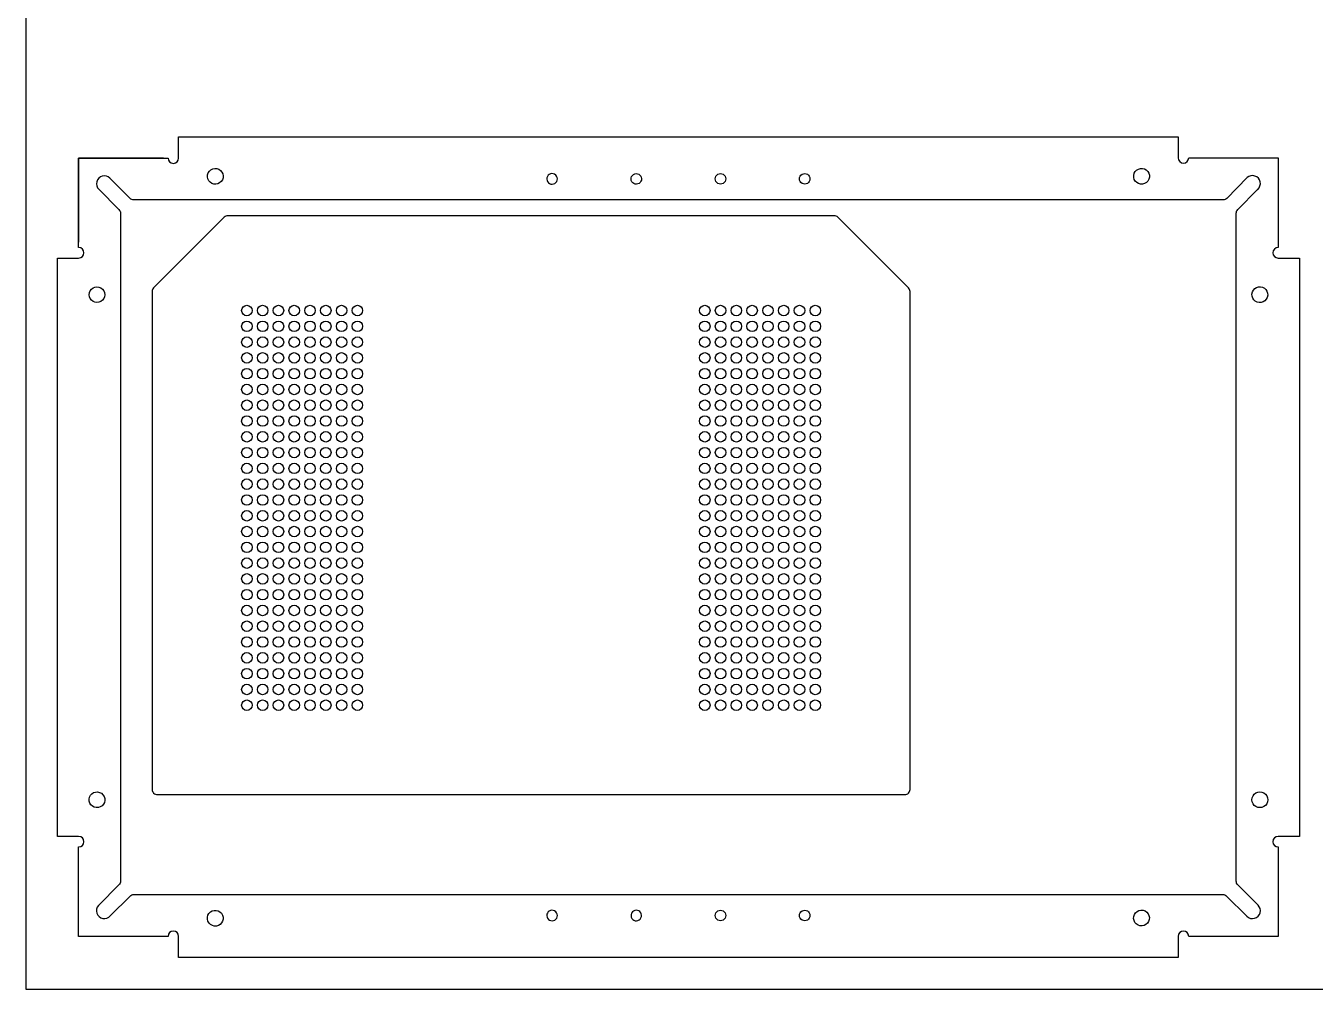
# Model space of a CAD drawing. Header units: inches. Extents: x -747 to 373, y -841 to -415.
# Drawn here: x -626.17 to -595.55, y -614.31 to -591.43 of the extents above; entities that cross this region are included whole.
import ezdxf

# ---------------------------------------------------------------- set-up
doc = ezdxf.new("R2010")
doc.units = ezdxf.units.IN
doc.header["$MEASUREMENT"] = 0
for name, color, linetype in [('T_ANNO', 6, 'Continuous'), ('T_CUT_HOLE_1_4_INCH', 3, 'Continuous'), ('T_CUT_HOLE_3_8_INCH', 4, 'Continuous'), ('T_CUT_THRU', 7, 'Continuous')]:
    doc.layers.add(name, color=color, linetype=linetype)

msp = doc.modelspace()

# ---------------------------------------------------------------- linework, layer by layer
at = {"layer": 'T_ANNO'}
msp.add_lwpolyline([(-626.171, -614.314), (-530.171, -614.314), (-530.171, -566.314), (-626.171, -566.314)], close=True, dxfattribs=at)
at = {"layer": 'T_CUT_HOLE_1_4_INCH'}
for points in [[(-613.586, -594.975), (-613.613, -594.956), (-613.643, -594.944), (-613.676, -594.941), (-613.708, -594.946), (-613.738, -594.959), (-613.763, -594.98), (-613.782, -595.006), (-613.794, -595.037), (-613.797, -595.069), (-613.792, -595.101), (-613.779, -595.131), (-613.758, -595.156), (-613.732, -595.176), (-613.701, -595.187), (-613.669, -595.191), (-613.637, -595.186), (-613.607, -595.172), (-613.582, -595.152), (-613.563, -595.125), (-613.551, -595.095), (-613.547, -595.062), (-613.553, -595.03), (-613.566, -595)], [(-611.797, -595.071), (-611.795, -595.039), (-611.783, -595.008), (-611.765, -594.981), (-611.74, -594.96), (-611.71, -594.947), (-611.678, -594.941), (-611.646, -594.944), (-611.615, -594.955), (-611.588, -594.973), (-611.567, -594.998), (-611.553, -595.028), (-611.548, -595.06), (-611.55, -595.093), (-611.561, -595.123), (-611.58, -595.15), (-611.605, -595.171), (-611.635, -595.185), (-611.667, -595.191), (-611.699, -595.188), (-611.73, -595.177), (-611.757, -595.158), (-611.778, -595.133), (-611.792, -595.103)], [(-609.564, -595.003), (-609.552, -595.033), (-609.547, -595.066), (-609.552, -595.098), (-609.564, -595.128), (-609.584, -595.154), (-609.61, -595.174), (-609.64, -595.186), (-609.672, -595.191), (-609.705, -595.186), (-609.735, -595.174), (-609.761, -595.154), (-609.781, -595.128), (-609.793, -595.098), (-609.797, -595.066), (-609.793, -595.033), (-609.781, -595.003), (-609.761, -594.977), (-609.735, -594.957), (-609.705, -594.945), (-609.672, -594.941), (-609.64, -594.945), (-609.61, -594.957), (-609.584, -594.977)], [(-607.797, -595.066), (-607.793, -595.033), (-607.781, -595.003), (-607.761, -594.977), (-607.735, -594.957), (-607.705, -594.945), (-607.672, -594.941), (-607.64, -594.945), (-607.61, -594.957), (-607.584, -594.977), (-607.564, -595.003), (-607.552, -595.033), (-607.547, -595.066), (-607.552, -595.098), (-607.564, -595.128), (-607.584, -595.154), (-607.61, -595.174), (-607.64, -595.186), (-607.672, -595.191), (-607.705, -595.186), (-607.735, -595.174), (-607.761, -595.154), (-607.781, -595.128), (-607.793, -595.098)], [(-613.553, -612.528), (-613.566, -612.498), (-613.586, -612.473), (-613.613, -612.454), (-613.643, -612.442), (-613.676, -612.439), (-613.708, -612.444), (-613.738, -612.457), (-613.763, -612.478), (-613.782, -612.504), (-613.794, -612.534), (-613.797, -612.567), (-613.792, -612.599), (-613.779, -612.629), (-613.758, -612.654), (-613.732, -612.673), (-613.701, -612.685), (-613.669, -612.688), (-613.637, -612.683), (-613.607, -612.67), (-613.582, -612.649), (-613.563, -612.623), (-613.551, -612.593), (-613.547, -612.56)], [(-611.757, -612.656), (-611.73, -612.674), (-611.699, -612.686), (-611.667, -612.688), (-611.635, -612.683), (-611.605, -612.669), (-611.58, -612.648), (-611.561, -612.621), (-611.55, -612.59), (-611.548, -612.558), (-611.553, -612.526), (-611.567, -612.496), (-611.588, -612.471), (-611.615, -612.453), (-611.646, -612.441), (-611.678, -612.439), (-611.71, -612.444), (-611.74, -612.458), (-611.765, -612.479), (-611.783, -612.506), (-611.795, -612.537), (-611.797, -612.569), (-611.792, -612.601), (-611.778, -612.631)], [(-609.793, -612.531), (-609.781, -612.501), (-609.761, -612.475), (-609.735, -612.455), (-609.705, -612.443), (-609.672, -612.439), (-609.64, -612.443), (-609.61, -612.455), (-609.584, -612.475), (-609.564, -612.501), (-609.552, -612.531), (-609.547, -612.564), (-609.552, -612.596), (-609.564, -612.626), (-609.584, -612.652), (-609.61, -612.672), (-609.64, -612.684), (-609.672, -612.689), (-609.705, -612.684), (-609.735, -612.672), (-609.761, -612.652), (-609.781, -612.626), (-609.793, -612.596), (-609.797, -612.564)], [(-607.793, -612.531), (-607.781, -612.501), (-607.761, -612.475), (-607.735, -612.455), (-607.705, -612.443), (-607.672, -612.439), (-607.64, -612.443), (-607.61, -612.455), (-607.584, -612.475), (-607.564, -612.501), (-607.552, -612.531), (-607.547, -612.564), (-607.552, -612.596), (-607.564, -612.626), (-607.584, -612.652), (-607.61, -612.672), (-607.64, -612.684), (-607.672, -612.689), (-607.705, -612.684), (-607.735, -612.672), (-607.761, -612.652), (-607.781, -612.626), (-607.793, -612.596), (-607.797, -612.564)]]:
    msp.add_lwpolyline(points, close=True, dxfattribs=at)
for centre in [(-620.921, -598.192), (-620.921, -598.192), (-620.546, -598.192), (-620.546, -598.192), (-620.171, -598.192), (-620.171, -598.192), (-619.796, -598.192), (-619.796, -598.192), (-619.421, -598.192), (-619.421, -598.192), (-619.046, -598.192), (-619.046, -598.192), (-618.671, -598.192), (-618.671, -598.192), (-618.296, -598.192), (-618.296, -598.192), (-610.046, -598.192), (-610.046, -598.192), (-609.671, -598.192), (-609.671, -598.192), (-609.296, -598.192), (-609.296, -598.192), (-608.921, -598.192), (-608.921, -598.192), (-608.546, -598.192), (-608.546, -598.192), (-608.171, -598.192), (-608.171, -598.192), (-607.796, -598.192), (-607.796, -598.192), (-607.421, -598.192), (-607.421, -598.192), (-620.921, -598.567), (-620.921, -598.567), (-620.546, -598.567), (-620.546, -598.567), (-620.171, -598.567), (-620.171, -598.567), (-619.796, -598.567), (-619.796, -598.567), (-619.421, -598.567), (-619.421, -598.567), (-619.046, -598.567), (-619.046, -598.567), (-618.671, -598.567), (-618.671, -598.567), (-618.296, -598.567), (-618.296, -598.567), (-610.046, -598.567), (-610.046, -598.567), (-609.671, -598.567), (-609.671, -598.567), (-609.296, -598.567), (-609.296, -598.567), (-608.921, -598.567), (-608.921, -598.567), (-608.546, -598.567), (-608.546, -598.567), (-608.171, -598.567), (-608.171, -598.567), (-607.796, -598.567), (-607.796, -598.567), (-607.421, -598.567), (-607.421, -598.567), (-620.921, -598.942), (-620.921, -598.942), (-620.546, -598.942), (-620.546, -598.942), (-620.171, -598.942), (-620.171, -598.942), (-619.796, -598.942), (-619.796, -598.942), (-619.421, -598.942), (-619.421, -598.942), (-619.046, -598.942), (-619.046, -598.942), (-618.671, -598.942), (-618.671, -598.942), (-618.296, -598.942), (-618.296, -598.942), (-610.046, -598.942), (-610.046, -598.942), (-609.671, -598.942), (-609.671, -598.942), (-609.296, -598.942), (-609.296, -598.942), (-608.921, -598.942), (-608.921, -598.942), (-608.546, -598.942), (-608.546, -598.942), (-608.171, -598.942), (-608.171, -598.942), (-607.796, -598.942), (-607.796, -598.942), (-607.421, -598.942), (-607.421, -598.942), (-620.921, -599.317), (-620.921, -599.317), (-620.546, -599.317), (-620.546, -599.317), (-620.171, -599.317), (-620.171, -599.317), (-619.796, -599.317), (-619.796, -599.317), (-619.421, -599.317), (-619.421, -599.317), (-619.046, -599.317), (-619.046, -599.317), (-618.671, -599.317), (-618.671, -599.317), (-618.296, -599.317), (-618.296, -599.317), (-610.046, -599.317), (-610.046, -599.317), (-609.671, -599.317), (-609.671, -599.317), (-609.296, -599.317), (-609.296, -599.317), (-608.921, -599.317), (-608.921, -599.317), (-608.546, -599.317), (-608.546, -599.317), (-608.171, -599.317), (-608.171, -599.317), (-607.796, -599.317), (-607.796, -599.317), (-607.421, -599.317), (-607.421, -599.317), (-620.921, -599.692), (-620.921, -599.692), (-620.546, -599.692), (-620.546, -599.692), (-620.171, -599.692), (-620.171, -599.692), (-619.796, -599.692), (-619.796, -599.692), (-619.421, -599.692), (-619.421, -599.692), (-619.046, -599.692), (-619.046, -599.692), (-618.671, -599.692), (-618.671, -599.692), (-618.296, -599.692), (-618.296, -599.692), (-610.046, -599.692), (-610.046, -599.692), (-609.671, -599.692), (-609.671, -599.692), (-609.296, -599.692), (-609.296, -599.692), (-608.921, -599.692), (-608.921, -599.692), (-608.546, -599.692), (-608.546, -599.692), (-608.171, -599.692), (-608.171, -599.692), (-607.796, -599.692), (-607.796, -599.692), (-607.421, -599.692), (-607.421, -599.692), (-620.921, -600.067), (-620.921, -600.067), (-620.546, -600.067), (-620.546, -600.067), (-620.171, -600.067), (-620.171, -600.067), (-619.796, -600.067), (-619.796, -600.067), (-619.421, -600.067), (-619.421, -600.067), (-619.046, -600.067), (-619.046, -600.067), (-618.671, -600.067), (-618.671, -600.067), (-618.296, -600.067), (-618.296, -600.067), (-610.046, -600.067), (-610.046, -600.067), (-609.671, -600.067), (-609.671, -600.067), (-609.296, -600.067), (-609.296, -600.067), (-608.921, -600.067), (-608.921, -600.067), (-608.546, -600.067), (-608.546, -600.067), (-608.171, -600.067), (-608.171, -600.067), (-607.796, -600.067), (-607.796, -600.067), (-607.421, -600.067), (-607.421, -600.067), (-620.921, -600.442), (-620.921, -600.442), (-620.546, -600.442), (-620.546, -600.442), (-620.171, -600.442), (-620.171, -600.442), (-619.796, -600.442), (-619.796, -600.442), (-619.421, -600.442), (-619.421, -600.442), (-619.046, -600.442), (-619.046, -600.442), (-618.671, -600.442), (-618.671, -600.442), (-618.296, -600.442), (-618.296, -600.442), (-610.046, -600.442), (-610.046, -600.442), (-609.671, -600.442), (-609.671, -600.442), (-609.296, -600.442), (-609.296, -600.442), (-608.921, -600.442), (-608.921, -600.442), (-608.546, -600.442), (-608.546, -600.442), (-608.171, -600.442), (-608.171, -600.442), (-607.796, -600.442), (-607.796, -600.442), (-607.421, -600.442), (-607.421, -600.442), (-620.921, -600.817), (-620.921, -600.817), (-620.546, -600.817), (-620.546, -600.817), (-620.171, -600.817), (-620.171, -600.817), (-619.796, -600.817), (-619.796, -600.817), (-619.421, -600.817), (-619.421, -600.817), (-619.046, -600.817), (-619.046, -600.817), (-618.671, -600.817), (-618.671, -600.817), (-618.296, -600.817), (-618.296, -600.817), (-610.046, -600.817), (-610.046, -600.817), (-609.671, -600.817), (-609.671, -600.817), (-609.296, -600.817), (-609.296, -600.817), (-608.921, -600.817), (-608.921, -600.817), (-608.546, -600.817), (-608.546, -600.817), (-608.171, -600.817), (-608.171, -600.817), (-607.796, -600.817), (-607.796, -600.817), (-607.421, -600.817), (-607.421, -600.817), (-620.921, -601.192), (-620.921, -601.192), (-620.546, -601.192), (-620.546, -601.192), (-620.171, -601.192), (-620.171, -601.192), (-619.796, -601.192), (-619.796, -601.192), (-619.421, -601.192), (-619.421, -601.192), (-619.046, -601.192), (-619.046, -601.192), (-618.671, -601.192), (-618.671, -601.192), (-618.296, -601.192), (-618.296, -601.192), (-610.046, -601.192), (-610.046, -601.192), (-609.671, -601.192), (-609.671, -601.192), (-609.296, -601.192), (-609.296, -601.192), (-608.921, -601.192), (-608.921, -601.192), (-608.546, -601.192), (-608.546, -601.192), (-608.171, -601.192), (-608.171, -601.192), (-607.796, -601.192), (-607.796, -601.192), (-607.421, -601.192), (-607.421, -601.192), (-620.921, -601.567), (-620.921, -601.567), (-620.546, -601.567), (-620.546, -601.567), (-620.171, -601.567), (-620.171, -601.567), (-619.796, -601.567), (-619.796, -601.567), (-619.421, -601.567), (-619.421, -601.567), (-619.046, -601.567), (-619.046, -601.567), (-618.671, -601.567), (-618.671, -601.567), (-618.296, -601.567), (-618.296, -601.567), (-610.046, -601.567), (-610.046, -601.567), (-609.671, -601.567), (-609.671, -601.567), (-609.296, -601.567), (-609.296, -601.567), (-608.921, -601.567), (-608.921, -601.567), (-608.546, -601.567), (-608.546, -601.567), (-608.171, -601.567), (-608.171, -601.567), (-607.796, -601.567), (-607.796, -601.567), (-607.421, -601.567), (-607.421, -601.567), (-620.921, -601.942), (-620.921, -601.942), (-620.546, -601.942), (-620.546, -601.942), (-620.171, -601.942), (-620.171, -601.942), (-619.796, -601.942), (-619.796, -601.942), (-619.421, -601.942), (-619.421, -601.942), (-619.046, -601.942), (-619.046, -601.942), (-618.671, -601.942), (-618.671, -601.942), (-618.296, -601.942), (-618.296, -601.942), (-610.046, -601.942), (-610.046, -601.942), (-609.671, -601.942), (-609.671, -601.942), (-609.296, -601.942), (-609.296, -601.942), (-608.921, -601.942), (-608.921, -601.942), (-608.546, -601.942), (-608.546, -601.942), (-608.171, -601.942), (-608.171, -601.942), (-607.796, -601.942), (-607.796, -601.942), (-607.421, -601.942), (-607.421, -601.942), (-620.921, -602.317), (-620.921, -602.317), (-620.546, -602.317), (-620.546, -602.317), (-620.171, -602.317), (-620.171, -602.317), (-619.796, -602.317), (-619.796, -602.317), (-619.421, -602.317), (-619.421, -602.317), (-619.046, -602.317), (-619.046, -602.317), (-618.671, -602.317), (-618.671, -602.317), (-618.296, -602.317), (-618.296, -602.317), (-610.046, -602.317), (-610.046, -602.317), (-609.671, -602.317), (-609.671, -602.317), (-609.296, -602.317), (-609.296, -602.317), (-608.921, -602.317), (-608.921, -602.317), (-608.546, -602.317), (-608.546, -602.317), (-608.171, -602.317), (-608.171, -602.317), (-607.796, -602.317), (-607.796, -602.317), (-607.421, -602.317), (-607.421, -602.317), (-620.921, -602.692), (-620.921, -602.692), (-620.546, -602.692), (-620.546, -602.692), (-620.171, -602.692), (-620.171, -602.692), (-619.796, -602.692), (-619.796, -602.692), (-619.421, -602.692), (-619.421, -602.692), (-619.046, -602.692), (-619.046, -602.692), (-618.671, -602.692), (-618.671, -602.692), (-618.296, -602.692), (-618.296, -602.692), (-610.046, -602.692), (-610.046, -602.692), (-609.671, -602.692), (-609.671, -602.692), (-609.296, -602.692), (-609.296, -602.692), (-608.921, -602.692), (-608.921, -602.692), (-608.546, -602.692), (-608.546, -602.692), (-608.171, -602.692), (-608.171, -602.692), (-607.796, -602.692), (-607.796, -602.692), (-607.421, -602.692), (-607.421, -602.692), (-620.921, -603.067), (-620.921, -603.067), (-620.546, -603.067), (-620.546, -603.067), (-620.171, -603.067), (-620.171, -603.067), (-619.796, -603.067), (-619.796, -603.067), (-619.421, -603.067), (-619.421, -603.067), (-619.046, -603.067), (-619.046, -603.067), (-618.671, -603.067), (-618.671, -603.067), (-618.296, -603.067), (-618.296, -603.067), (-610.046, -603.067), (-610.046, -603.067), (-609.671, -603.067), (-609.671, -603.067), (-609.296, -603.067), (-609.296, -603.067), (-608.921, -603.067), (-608.921, -603.067), (-608.546, -603.067), (-608.546, -603.067), (-608.171, -603.067), (-608.171, -603.067), (-607.796, -603.067), (-607.796, -603.067), (-607.421, -603.067), (-607.421, -603.067), (-620.921, -603.442), (-620.921, -603.442), (-620.546, -603.442), (-620.546, -603.442), (-620.171, -603.442), (-620.171, -603.442), (-619.796, -603.442), (-619.796, -603.442), (-619.421, -603.442), (-619.421, -603.442), (-619.046, -603.442), (-619.046, -603.442), (-618.671, -603.442), (-618.671, -603.442), (-618.296, -603.442), (-618.296, -603.442), (-610.046, -603.442), (-610.046, -603.442), (-609.671, -603.442), (-609.671, -603.442), (-609.296, -603.442), (-609.296, -603.442), (-608.921, -603.442), (-608.921, -603.442), (-608.546, -603.442), (-608.546, -603.442), (-608.171, -603.442), (-608.171, -603.442), (-607.796, -603.442), (-607.796, -603.442), (-607.421, -603.442), (-607.421, -603.442), (-620.921, -603.817), (-620.921, -603.817), (-620.546, -603.817), (-620.546, -603.817), (-620.171, -603.817), (-620.171, -603.817), (-619.796, -603.817), (-619.796, -603.817), (-619.421, -603.817), (-619.421, -603.817), (-619.046, -603.817), (-619.046, -603.817), (-618.671, -603.817), (-618.671, -603.817), (-618.296, -603.817), (-618.296, -603.817), (-610.046, -603.817), (-610.046, -603.817), (-609.671, -603.817), (-609.671, -603.817), (-609.296, -603.817), (-609.296, -603.817), (-608.921, -603.817), (-608.921, -603.817), (-608.546, -603.817), (-608.546, -603.817), (-608.171, -603.817), (-608.171, -603.817), (-607.796, -603.817), (-607.796, -603.817), (-607.421, -603.817), (-607.421, -603.817), (-620.921, -604.192), (-620.921, -604.192), (-620.546, -604.192), (-620.546, -604.192), (-620.171, -604.192), (-620.171, -604.192), (-619.796, -604.192), (-619.796, -604.192), (-619.421, -604.192), (-619.421, -604.192), (-619.046, -604.192), (-619.046, -604.192), (-618.671, -604.192), (-618.671, -604.192), (-618.296, -604.192), (-618.296, -604.192), (-610.046, -604.192), (-610.046, -604.192), (-609.671, -604.192), (-609.671, -604.192), (-609.296, -604.192), (-609.296, -604.192), (-608.921, -604.192), (-608.921, -604.192), (-608.546, -604.192), (-608.546, -604.192), (-608.171, -604.192), (-608.171, -604.192), (-607.796, -604.192), (-607.796, -604.192), (-607.421, -604.192), (-607.421, -604.192), (-620.921, -604.567), (-620.921, -604.567), (-620.546, -604.567), (-620.546, -604.567), (-620.171, -604.567), (-620.171, -604.567), (-619.796, -604.567), (-619.796, -604.567), (-619.421, -604.567), (-619.421, -604.567), (-619.046, -604.567), (-619.046, -604.567), (-618.671, -604.567), (-618.671, -604.567), (-618.296, -604.567), (-618.296, -604.567), (-610.046, -604.567), (-610.046, -604.567), (-609.671, -604.567), (-609.671, -604.567), (-609.296, -604.567), (-609.296, -604.567), (-608.921, -604.567), (-608.921, -604.567), (-608.546, -604.567), (-608.546, -604.567), (-608.171, -604.567), (-608.171, -604.567), (-607.796, -604.567), (-607.796, -604.567), (-607.421, -604.567), (-607.421, -604.567), (-620.921, -604.942), (-620.921, -604.942), (-620.546, -604.942), (-620.546, -604.942), (-620.171, -604.942), (-620.171, -604.942), (-619.796, -604.942), (-619.796, -604.942), (-619.421, -604.942), (-619.421, -604.942), (-619.046, -604.942), (-619.046, -604.942), (-618.671, -604.942), (-618.671, -604.942), (-618.296, -604.942), (-618.296, -604.942), (-610.046, -604.942), (-610.046, -604.942), (-609.671, -604.942), (-609.671, -604.942), (-609.296, -604.942), (-609.296, -604.942), (-608.921, -604.942), (-608.921, -604.942), (-608.546, -604.942), (-608.546, -604.942), (-608.171, -604.942), (-608.171, -604.942), (-607.796, -604.942), (-607.796, -604.942), (-607.421, -604.942), (-607.421, -604.942), (-620.921, -605.317), (-620.921, -605.317), (-620.546, -605.317), (-620.546, -605.317), (-620.171, -605.317), (-620.171, -605.317), (-619.796, -605.317), (-619.796, -605.317), (-619.421, -605.317), (-619.421, -605.317), (-619.046, -605.317), (-619.046, -605.317), (-618.671, -605.317), (-618.671, -605.317), (-618.296, -605.317), (-618.296, -605.317), (-610.046, -605.317), (-610.046, -605.317), (-609.671, -605.317), (-609.671, -605.317), (-609.296, -605.317), (-609.296, -605.317), (-608.921, -605.317), (-608.921, -605.317), (-608.546, -605.317), (-608.546, -605.317), (-608.171, -605.317), (-608.171, -605.317), (-607.796, -605.317), (-607.796, -605.317), (-607.421, -605.317), (-607.421, -605.317), (-620.921, -605.692), (-620.921, -605.692), (-620.546, -605.692), (-620.546, -605.692), (-620.171, -605.692), (-620.171, -605.692), (-619.796, -605.692), (-619.796, -605.692), (-619.421, -605.692), (-619.421, -605.692), (-619.046, -605.692), (-619.046, -605.692), (-618.671, -605.692), (-618.671, -605.692), (-618.296, -605.692), (-618.296, -605.692), (-610.046, -605.692), (-610.046, -605.692), (-609.671, -605.692), (-609.671, -605.692), (-609.296, -605.692), (-609.296, -605.692), (-608.921, -605.692), (-608.921, -605.692), (-608.546, -605.692), (-608.546, -605.692), (-608.171, -605.692), (-608.171, -605.692), (-607.796, -605.692), (-607.796, -605.692), (-607.421, -605.692), (-607.421, -605.692), (-620.921, -606.067), (-620.921, -606.067), (-620.546, -606.067), (-620.546, -606.067), (-620.171, -606.067), (-620.171, -606.067), (-619.796, -606.067), (-619.796, -606.067), (-619.421, -606.067), (-619.421, -606.067), (-619.046, -606.067), (-619.046, -606.067), (-618.671, -606.067), (-618.671, -606.067), (-618.296, -606.067), (-618.296, -606.067), (-610.046, -606.067), (-610.046, -606.067), (-609.671, -606.067), (-609.671, -606.067), (-609.296, -606.067), (-609.296, -606.067), (-608.921, -606.067), (-608.921, -606.067), (-608.546, -606.067), (-608.546, -606.067), (-608.171, -606.067), (-608.171, -606.067), (-607.796, -606.067), (-607.796, -606.067), (-607.421, -606.067), (-607.421, -606.067), (-620.921, -606.442), (-620.921, -606.442), (-620.546, -606.442), (-620.546, -606.442), (-620.171, -606.442), (-620.171, -606.442), (-619.796, -606.442), (-619.796, -606.442), (-619.421, -606.442), (-619.421, -606.442), (-619.046, -606.442), (-619.046, -606.442), (-618.671, -606.442), (-618.671, -606.442), (-618.296, -606.442), (-618.296, -606.442), (-610.046, -606.442), (-610.046, -606.442), (-609.671, -606.442), (-609.671, -606.442), (-609.296, -606.442), (-609.296, -606.442), (-608.921, -606.442), (-608.921, -606.442), (-608.546, -606.442), (-608.546, -606.442), (-608.171, -606.442), (-608.171, -606.442), (-607.796, -606.442), (-607.796, -606.442), (-607.421, -606.442), (-607.421, -606.442), (-620.921, -606.817), (-620.921, -606.817), (-620.546, -606.817), (-620.546, -606.817), (-620.171, -606.817), (-620.171, -606.817), (-619.796, -606.817), (-619.796, -606.817), (-619.421, -606.817), (-619.421, -606.817), (-619.046, -606.817), (-619.046, -606.817), (-618.671, -606.817), (-618.671, -606.817), (-618.296, -606.817), (-618.296, -606.817), (-610.046, -606.817), (-610.046, -606.817), (-609.671, -606.817), (-609.671, -606.817), (-609.296, -606.817), (-609.296, -606.817), (-608.921, -606.817), (-608.921, -606.817), (-608.546, -606.817), (-608.546, -606.817), (-608.171, -606.817), (-608.171, -606.817), (-607.796, -606.817), (-607.796, -606.817), (-607.421, -606.817), (-607.421, -606.817), (-620.921, -607.192), (-620.921, -607.192), (-620.546, -607.192), (-620.546, -607.192), (-620.171, -607.192), (-620.171, -607.192), (-619.796, -607.192), (-619.796, -607.192), (-619.421, -607.192), (-619.421, -607.192), (-619.046, -607.192), (-619.046, -607.192), (-618.671, -607.192), (-618.671, -607.192), (-618.296, -607.192), (-618.296, -607.192), (-610.046, -607.192), (-610.046, -607.192), (-609.671, -607.192), (-609.671, -607.192), (-609.296, -607.192), (-609.296, -607.192), (-608.921, -607.192), (-608.921, -607.192), (-608.546, -607.192), (-608.546, -607.192), (-608.171, -607.192), (-608.171, -607.192), (-607.796, -607.192), (-607.796, -607.192), (-607.421, -607.192), (-607.421, -607.192), (-620.921, -607.567), (-620.546, -607.567), (-620.171, -607.567), (-619.796, -607.567), (-619.421, -607.567), (-619.046, -607.567), (-618.671, -607.567), (-618.296, -607.567), (-610.046, -607.567), (-609.671, -607.567), (-609.296, -607.567), (-608.921, -607.567), (-608.546, -607.567), (-608.171, -607.567), (-607.796, -607.567), (-607.421, -607.567)]:
    msp.add_circle(centre, 0.125, dxfattribs=at)
at = {"layer": 'T_CUT_HOLE_3_8_INCH'}
for points in [[(-621.754, -595.174), (-621.795, -595.147), (-621.827, -595.11), (-621.849, -595.066), (-621.858, -595.018), (-621.855, -594.969), (-621.839, -594.923), (-621.812, -594.882), (-621.775, -594.85), (-621.731, -594.828), (-621.683, -594.819), (-621.635, -594.822), (-621.588, -594.838), (-621.548, -594.865), (-621.515, -594.902), (-621.494, -594.946), (-621.484, -594.994), (-621.487, -595.043), (-621.503, -595.089), (-621.53, -595.13), (-621.567, -595.162), (-621.611, -595.184), (-621.659, -595.193), (-621.708, -595.19)], [(-599.786, -595.153), (-599.821, -595.119), (-599.846, -595.077), (-599.859, -595.03), (-599.86, -594.981), (-599.848, -594.933), (-599.824, -594.891), (-599.789, -594.856), (-599.747, -594.831), (-599.7, -594.818), (-599.651, -594.817), (-599.604, -594.829), (-599.561, -594.853), (-599.526, -594.887), (-599.501, -594.93), (-599.488, -594.977), (-599.487, -595.026), (-599.5, -595.073), (-599.523, -595.116), (-599.558, -595.151), (-599.6, -595.176), (-599.647, -595.189), (-599.696, -595.189), (-599.743, -595.177)], [(-624.481, -598.003), (-624.53, -597.997), (-624.575, -597.978), (-624.614, -597.948), (-624.643, -597.909), (-624.662, -597.864), (-624.669, -597.816), (-624.662, -597.767), (-624.643, -597.722), (-624.614, -597.683), (-624.575, -597.653), (-624.53, -597.635), (-624.481, -597.628), (-624.433, -597.635), (-624.387, -597.653), (-624.348, -597.683), (-624.319, -597.722), (-624.3, -597.767), (-624.294, -597.816), (-624.3, -597.864), (-624.319, -597.909), (-624.348, -597.948), (-624.387, -597.978), (-624.433, -597.997)], [(-596.694, -597.736), (-596.679, -597.783), (-596.677, -597.831), (-596.687, -597.879), (-596.71, -597.923), (-596.742, -597.959), (-596.784, -597.985), (-596.83, -598), (-596.879, -598.003), (-596.927, -597.992), (-596.971, -597.97), (-597.007, -597.937), (-597.033, -597.895), (-597.048, -597.849), (-597.05, -597.8), (-597.04, -597.752), (-597.017, -597.709), (-596.984, -597.672), (-596.943, -597.646), (-596.897, -597.631), (-596.848, -597.629), (-596.8, -597.639), (-596.756, -597.662), (-596.72, -597.695)], [(-624.651, -609.893), (-624.666, -609.847), (-624.668, -609.798), (-624.658, -609.75), (-624.635, -609.706), (-624.602, -609.67), (-624.561, -609.644), (-624.515, -609.629), (-624.466, -609.627), (-624.418, -609.637), (-624.374, -609.66), (-624.338, -609.693), (-624.312, -609.734), (-624.297, -609.78), (-624.295, -609.829), (-624.305, -609.877), (-624.327, -609.921), (-624.36, -609.957), (-624.402, -609.983), (-624.448, -609.998), (-624.497, -610), (-624.545, -609.99), (-624.588, -609.967), (-624.625, -609.934)], [(-596.864, -609.626), (-596.815, -609.632), (-596.77, -609.651), (-596.731, -609.681), (-596.701, -609.72), (-596.683, -609.765), (-596.676, -609.814), (-596.683, -609.862), (-596.701, -609.907), (-596.731, -609.946), (-596.77, -609.976), (-596.815, -609.995), (-596.864, -610.001), (-596.912, -609.995), (-596.958, -609.976), (-596.996, -609.946), (-597.026, -609.907), (-597.045, -609.862), (-597.051, -609.814), (-597.045, -609.765), (-597.026, -609.72), (-596.996, -609.681), (-596.958, -609.651), (-596.912, -609.632)], [(-621.559, -612.476), (-621.524, -612.51), (-621.499, -612.552), (-621.486, -612.599), (-621.485, -612.648), (-621.497, -612.696), (-621.521, -612.738), (-621.555, -612.773), (-621.598, -612.798), (-621.645, -612.812), (-621.694, -612.812), (-621.741, -612.8), (-621.784, -612.776), (-621.819, -612.742), (-621.844, -612.7), (-621.857, -612.653), (-621.857, -612.604), (-621.845, -612.556), (-621.821, -612.514), (-621.787, -612.479), (-621.745, -612.454), (-621.698, -612.44), (-621.649, -612.44), (-621.602, -612.452)], [(-599.59, -612.455), (-599.55, -612.482), (-599.518, -612.519), (-599.496, -612.563), (-599.486, -612.611), (-599.49, -612.66), (-599.505, -612.706), (-599.533, -612.747), (-599.57, -612.779), (-599.613, -612.801), (-599.661, -612.81), (-599.71, -612.807), (-599.757, -612.791), (-599.797, -612.764), (-599.83, -612.727), (-599.851, -612.683), (-599.861, -612.635), (-599.857, -612.586), (-599.842, -612.54), (-599.814, -612.499), (-599.778, -612.467), (-599.734, -612.446), (-599.686, -612.436), (-599.637, -612.439)]]:
    msp.add_lwpolyline(points, close=True, dxfattribs=at)
at = {"layer": 'T_CUT_THRU'}
for points in [[(-625.421, -596.945), (-624.916, -596.945, 1), (-624.916, -596.695), (-624.916, -594.571), (-622.792, -594.571, 1), (-622.542, -594.571), (-622.542, -594.066), (-598.803, -594.066), (-598.803, -594.566, 1), (-598.553, -594.566), (-596.428, -594.566), (-596.428, -596.695, 1), (-596.428, -596.945), (-595.924, -596.945), (-595.924, -610.684), (-596.429, -610.684, 1), (-596.429, -610.934), (-596.429, -613.058), (-598.553, -613.058, 1), (-598.803, -613.058), (-598.803, -613.564), (-622.542, -613.564), (-622.542, -613.058, 1), (-622.792, -613.058), (-624.916, -613.058), (-624.916, -610.934, 1), (-624.916, -610.684), (-625.421, -610.684)], [(-597.131, -612.612), (-597.085, -612.63), (-597.037, -612.636), (-596.988, -612.629), (-596.943, -612.61), (-596.905, -612.58), (-596.875, -612.541), (-596.857, -612.496), (-596.851, -612.447), (-596.858, -612.399), (-596.877, -612.354), (-596.907, -612.315), (-597.387, -611.835, -0.198912), (-597.424, -611.747), (-597.424, -595.882, -0.197294), (-597.387, -595.794), (-596.916, -595.317), (-596.913, -595.315), (-596.881, -595.278), (-596.86, -595.234), (-596.851, -595.186), (-596.854, -595.137), (-596.87, -595.091), (-596.898, -595.05), (-596.935, -595.018), (-596.979, -594.997), (-597.027, -594.988), (-597.076, -594.992), (-597.122, -595.008), (-597.162, -595.035), (-597.65, -595.529, -0.200532), (-597.739, -595.566), (-623.604, -595.566, -0.198912), (-623.693, -595.529), (-624.174, -595.048), (-624.213, -595.018), (-624.258, -595), (-624.306, -594.993), (-624.355, -595), (-624.4, -595.018), (-624.439, -595.048), (-624.469, -595.087), (-624.488, -595.132), (-624.494, -595.181), (-624.488, -595.229), (-624.469, -595.274), (-624.439, -595.313), (-623.958, -595.794, -0.198912), (-623.921, -595.883), (-623.921, -611.748, -0.198912), (-623.958, -611.837), (-624.438, -612.317), (-624.447, -612.324), (-624.474, -612.365), (-624.49, -612.411), (-624.494, -612.46), (-624.484, -612.508), (-624.463, -612.552), (-624.431, -612.589), (-624.39, -612.616), (-624.344, -612.632), (-624.295, -612.636), (-624.247, -612.626), (-624.203, -612.605), (-624.166, -612.573), (-624.164, -612.569), (-623.694, -612.1, -0.198912), (-623.606, -612.064), (-597.74, -612.064, -0.198912), (-597.652, -612.1), (-597.17, -612.582)], [(-623.046, -609.692), (-605.296, -609.692, 0.414214), (-605.171, -609.567), (-605.171, -597.743, 0.198912), (-605.208, -597.655), (-606.885, -595.978, 0.198912), (-606.973, -595.942), (-621.37, -595.942, 0.198912), (-621.458, -595.978), (-623.135, -597.655, 0.198912), (-623.171, -597.743), (-623.171, -609.567, 0.414214)]]:
    msp.add_lwpolyline(points, format="xyb", close=True, dxfattribs=at)
msp.add_lwpolyline([(-622.901, -594.571), (-624.916, -594.571), (-624.916, -596.57)], dxfattribs=at)

doc.saveas('drawing.dxf')
